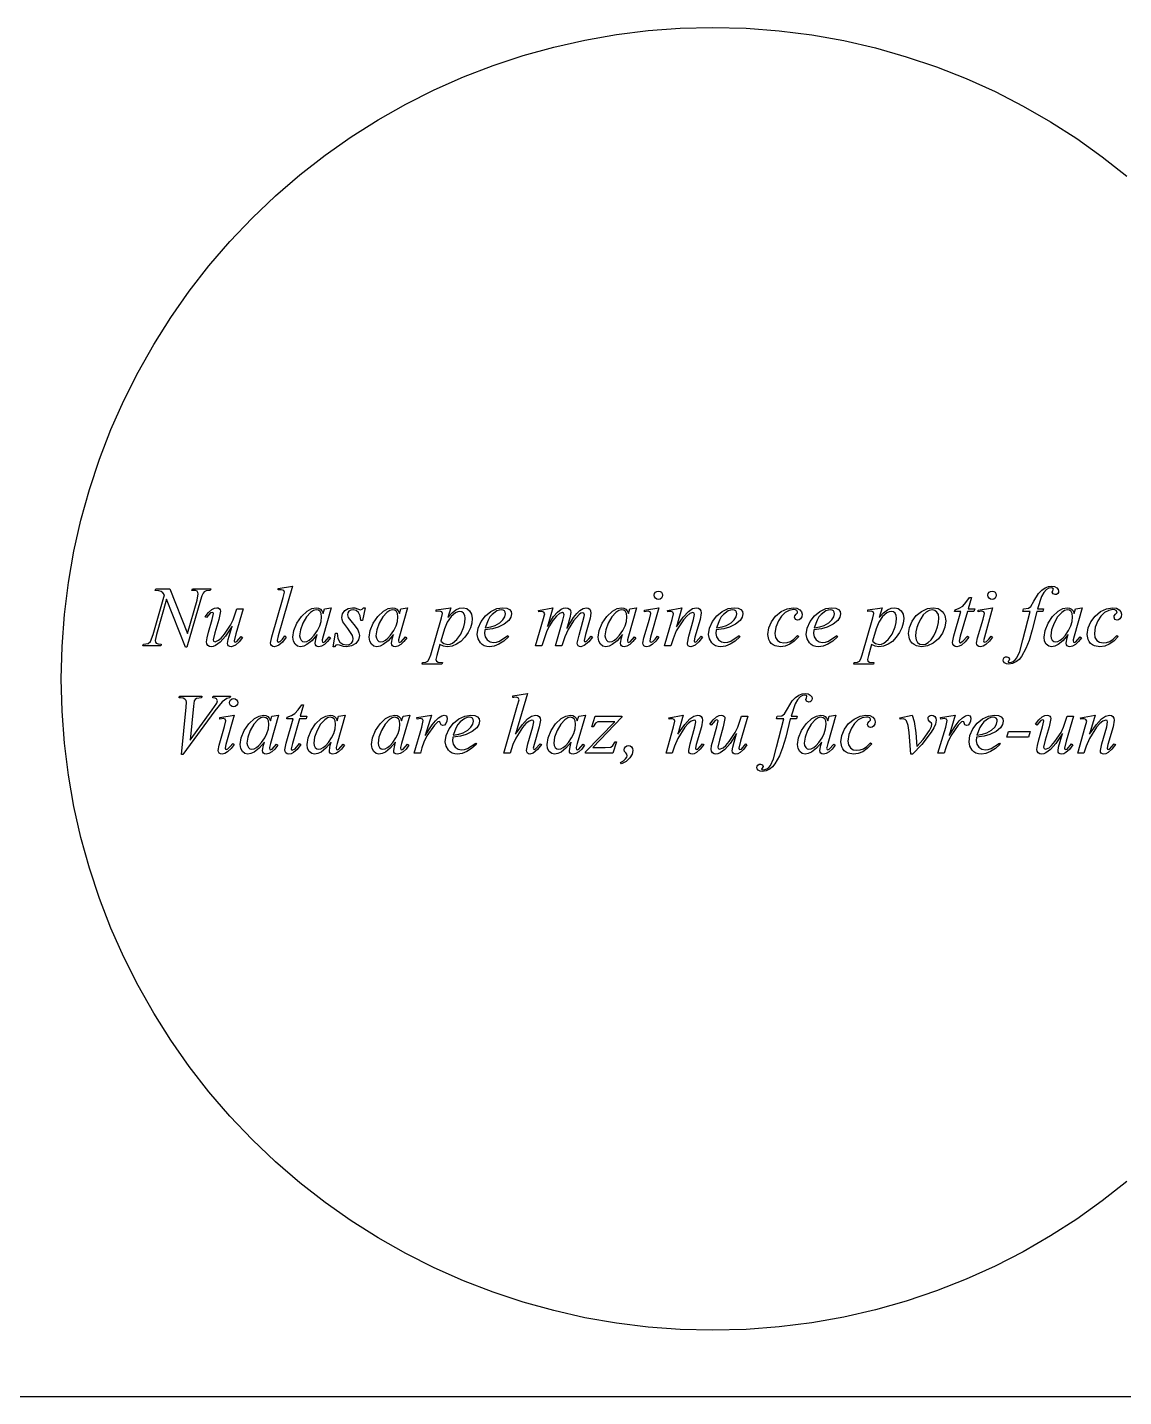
# Model space of a CAD drawing. Extents: x 47 to 525, y 11 to 386.
# Drawn here: x 170.5 to 262.8, y 271 to 386.3 of the extents above; entities that cross this region are included whole.
import ezdxf

# ---------------------------------------------------------------- set-up
doc = ezdxf.new("R2010")
doc.units = 0
doc.layers.add('Layer_1', color=7, linetype='CONTINUOUS')

msp = doc.modelspace()

# ---------------------------------------------------------------- linework, layer by layer
at = {"layer": 'Layer_1', "color": 1}
for points in [[(263.111625, 289.08936), (261.038533, 287.46023), (258.886992, 285.930237), (256.66045, 284.502828), (254.362357, 283.181452), (251.996159, 281.969557), (249.565304, 280.870591), (247.073241, 279.888001), (244.523419, 279.025237), (241.919283, 278.285745), (239.264284, 277.672975), (236.561869, 277.190373), (233.815486, 276.841388), (231.028582, 276.629469), (228.204607, 276.558062), (225.483401, 276.625506), (222.780665, 276.826595), (220.100897, 277.159466), (217.448593, 277.622256), (214.828253, 278.213102), (212.244375, 278.930141), (209.701456, 279.771509), (207.203994, 280.735344), (204.756488, 281.819782), (202.363436, 283.02296), (200.029335, 284.343015), (197.758684, 285.778084), (195.55598, 287.326304), (193.425722, 288.985811), (191.372407, 290.754742), (189.400535, 292.631235), (187.524042, 294.603108), (185.75511, 296.656422), (184.095603, 298.78668), (182.547384, 300.989384), (181.112315, 303.260035), (179.79226, 305.594136), (178.589081, 307.987189), (177.504643, 310.434695), (176.540809, 312.932156), (175.699441, 315.475076), (174.982402, 318.058954), (174.391556, 320.679294), (173.928766, 323.331597), (173.595895, 326.011366), (173.394806, 328.714102), (173.327362, 331.435308), (173.394806, 334.156513), (173.595895, 336.859249), (173.928766, 339.539018), (174.391556, 342.191321), (174.982402, 344.811661), (175.699441, 347.39554), (176.540809, 349.938459), (177.504643, 352.43592), (178.589081, 354.883426), (179.79226, 357.276479), (181.112315, 359.61058), (182.547384, 361.881231), (184.095603, 364.083935), (185.75511, 366.214193), (187.524042, 368.267507), (189.400535, 370.23938), (191.372407, 372.115872), (193.425722, 373.884804), (195.55598, 375.544311), (197.758684, 377.092531), (200.029335, 378.5276), (202.363436, 379.847655), (204.756488, 381.050833), (207.203994, 382.135271), (209.701456, 383.099106), (212.244375, 383.940474), (214.828253, 384.657513), (217.448593, 385.248359), (220.100897, 385.711149), (222.780665, 386.04402), (225.483401, 386.245109), (228.204607, 386.312552), (231.028582, 386.241146), (233.815486, 386.029227), (236.561869, 385.680242), (239.264284, 385.19764), (241.919283, 384.58487), (244.523419, 383.845378), (247.073241, 382.982614), (249.565304, 382.000024), (251.996159, 380.901058), (254.362357, 379.689163), (256.66045, 378.367787), (258.886992, 376.940378), (261.038533, 375.410385), (263.111625, 373.781255)], [(71.081736, 270.972056), (388.620593, 270.972056)]]:
    msp.add_lwpolyline(points, dxfattribs=at)
at = {"layer": 'Layer_1', "color": 7}
for points in [[(192.81996, 339.25185), (191.611436, 335.046753), (191.523095, 334.661582), (191.554899, 334.573238), (191.639706, 334.537901), (191.784588, 334.597975), (191.972757, 334.78261), (192.169759, 335.046753), (192.27577, 334.937209), (191.953321, 334.535251), (191.657374, 334.276408), (191.454188, 334.175699), (191.261602, 334.142129), (191.137922, 334.165098), (191.035446, 334.234004), (190.969188, 334.332948), (190.947102, 334.446026), (191.06018, 334.969012), (192.017811, 338.283616), (192.134422, 338.750065), (192.067284, 338.887879), (191.858796, 338.944417), (191.611436, 338.919694), (191.611436, 339.050439), (192.81996, 339.251861), (192.81996, 339.25185)], [(256.094275, 337.340122), (256.030668, 337.106896), (255.514749, 337.106896), (255.126044, 335.562672), (254.867201, 334.657163), (254.606592, 333.983111), (254.221419, 333.317011), (254.018231, 333.075395), (253.807976, 332.894735), (253.482876, 332.722466), (253.157776, 332.665043), (252.961655, 332.696847), (252.797338, 332.792258), (252.71518, 332.893851), (252.687794, 333.021947), (252.710763, 333.127957), (252.779671, 333.219833), (252.878614, 333.280791), (252.99876, 333.30111), (253.161309, 333.241036), (253.224916, 333.103221), (253.150709, 332.95834), (253.094171, 332.884132), (253.118894, 332.834661), (253.217838, 332.809939), (253.374204, 332.833792), (253.539405, 332.90535), (253.696653, 333.024613), (253.836235, 333.191579), (254.083591, 333.735769), (254.348621, 334.7146), (254.963481, 337.10691), (254.348621, 337.10691), (254.398091, 337.340136), (254.807999, 337.379007), (255.020022, 337.534488), (255.274448, 337.9656), (255.673756, 338.622864), (255.941433, 338.89761), (256.221478, 339.092846), (256.502405, 339.21211), (256.765665, 339.251864), (257.007724, 339.217411), (257.196776, 339.114049), (257.31869, 338.973585), (257.359328, 338.820753), (257.339009, 338.706792), (257.278051, 338.612264), (257.185292, 338.548658), (257.069565, 338.527456), (256.889346, 338.591063), (256.822205, 338.743012), (256.868143, 338.880827), (256.91408, 338.993905), (256.882279, 339.068112), (256.747998, 339.103449), (256.53686, 339.068112), (256.34869, 338.962101), (256.124301, 338.72181), (255.924648, 338.375508), (255.574811, 337.340136), (256.094264, 337.340136), (256.094275, 337.340122)], [(182.480373, 339.018624), (183.96099, 335.262309), (184.763139, 338.068061), (184.862083, 338.605183), (184.839114, 338.721796), (184.770206, 338.810138), (184.638577, 338.865794), (184.427439, 338.884346), (184.339097, 338.887874), (184.377968, 339.018619), (185.918658, 339.018619), (185.876252, 338.887874), (185.519351, 338.8384), (185.374468, 338.753592), (185.271991, 338.647581), (185.15803, 338.419659), (185.042302, 338.068055), (183.915053, 334.117387), (183.787841, 334.117387), (182.194144, 338.159932), (181.342524, 335.173962), (181.247113, 334.654509), (181.268316, 334.53613), (181.331924, 334.449554), (181.479455, 334.393014), (181.745365, 334.357677), (181.710028, 334.226931), (180.204674, 334.226931), (180.254145, 334.357677), (180.632252, 334.40715), (180.847808, 334.573232), (181.077497, 335.173962), (182.028061, 338.506233), (181.884947, 338.684685), (181.731231, 338.795996), (181.531576, 338.859603), (181.24358, 338.887874), (181.28245, 339.018619), (182.480373, 339.018619), (182.480373, 339.018624)], [(223.6373, 338.827806), (223.774231, 338.802186), (223.888193, 338.725328), (223.965051, 338.611366), (223.99067, 338.474435), (223.964168, 338.339273), (223.884659, 338.223545), (223.771581, 338.146687), (223.6373, 338.121068), (223.502137, 338.146687), (223.38641, 338.223545), (223.309552, 338.339273), (223.283932, 338.474435), (223.309552, 338.611366), (223.38641, 338.725328), (223.50037, 338.802186), (223.6373, 338.827806), (223.6373, 338.827806)], [(250.005723, 338.301286), (249.730096, 337.340122), (250.284886, 337.340122), (250.224812, 337.117499), (249.673556, 337.117499), (249.065762, 335.032619), (248.966818, 334.597975), (248.995088, 334.506097), (249.062229, 334.474296), (249.295452, 334.597975), (249.673556, 335.032619), (249.790167, 334.944275), (249.473903, 334.540552), (249.175307, 334.276408), (248.976535, 334.175699), (248.775999, 334.142129), (248.634651, 334.165981), (248.521573, 334.237537), (248.447365, 334.349733), (248.422628, 334.48843), (248.535706, 335.07149), (249.125833, 337.117499), (248.592247, 337.117499), (248.627584, 337.255311), (248.983602, 337.386942), (249.274248, 337.569811), (249.547226, 337.858691), (249.850241, 338.301286), (250.005723, 338.301286), (250.005723, 338.301286)], [(251.751369, 338.827806), (251.8883, 338.802186), (252.002262, 338.725328), (252.07912, 338.611366), (252.104739, 338.474435), (252.078237, 338.339273), (251.998728, 338.223545), (251.88565, 338.146687), (251.751369, 338.121068), (251.616205, 338.146687), (251.500476, 338.223545), (251.423618, 338.339273), (251.397999, 338.474435), (251.423618, 338.611366), (251.500476, 338.725328), (251.614438, 338.802186), (251.751369, 338.827806), (251.751369, 338.827806)], [(188.646669, 337.340122), (188.031806, 335.234039), (187.893991, 334.640379), (187.915186, 334.54497), (187.978793, 334.5167), (188.109538, 334.569704), (188.477042, 335.007883), (188.583054, 334.926608), (188.300357, 334.543202), (188.010594, 334.276408), (187.819775, 334.175699), (187.636023, 334.142129), (187.513228, 334.161565), (187.420467, 334.21987), (187.362162, 334.309095), (187.342726, 334.421289), (187.388667, 334.739323), (187.710231, 335.877172), (187.158092, 335.044104), (186.703129, 334.5167), (186.314422, 334.235772), (186.13067, 334.16554), (185.953984, 334.142129), (185.803803, 334.170399), (185.678358, 334.255207), (185.593549, 334.383303), (185.56528, 334.541434), (185.60415, 334.877137), (185.720761, 335.354186), (186.028195, 336.446096), (186.141273, 336.933747), (186.109469, 337.004419), (186.045862, 337.036222), (185.897447, 336.983218), (185.561746, 336.590977), (185.452202, 336.668718), (185.725179, 337.024738), (186.014058, 337.272981), (186.23138, 337.386943), (186.431033, 337.42493), (186.549412, 337.403728), (186.643055, 337.340122), (186.706663, 337.246478), (186.727866, 337.1281), (186.586518, 336.446096), (186.25435, 335.304713), (186.116536, 334.714586), (186.15894, 334.605041), (186.279084, 334.566171), (186.582984, 334.682782), (186.801189, 334.870068), (187.081233, 335.198702), (187.597153, 335.95138), (187.808291, 336.408108), (188.031797, 337.071559), (188.109538, 337.340122), (188.646661, 337.340122), (188.646669, 337.340122)], [(196.070959, 337.42493), (195.381888, 335.029086), (195.304148, 334.707519), (195.293536, 334.629778), (195.328873, 334.530834), (195.399544, 334.49903), (195.519692, 334.555571), (195.887196, 334.979612), (196.007341, 334.894805), (195.759982, 334.570588), (195.505555, 334.332948), (195.257313, 334.189834), (195.028507, 334.142129), (194.89511, 334.161565), (194.798817, 334.21987), (194.743162, 334.311746), (194.72461, 334.438959), (194.802351, 334.894805), (194.876558, 335.159831), (194.432197, 334.646563), (194.024939, 334.315278), (193.748426, 334.185417), (193.477216, 334.142129), (193.236925, 334.195134), (193.031971, 334.354149), (192.891507, 334.609458), (192.844685, 334.944275), (192.92861, 335.521152), (193.180386, 336.128065), (193.564674, 336.690806), (194.039072, 337.1281), (194.433964, 337.350722), (194.805884, 337.42493), (195.002888, 337.39666), (195.162788, 337.311852), (195.290001, 337.16167), (195.381877, 336.937281), (195.509089, 337.340122), (196.070948, 337.42493), (196.070959, 337.42493)], [(194.812965, 337.241178), (194.57974, 337.188172), (194.33238, 337.029155), (193.99138, 336.656351), (193.689249, 336.138665), (193.479877, 335.576808), (193.410086, 335.07149), (193.440123, 334.855933), (193.530234, 334.689849), (193.659213, 334.58649), (193.805861, 334.552037), (194.002644, 334.587595), (194.207819, 334.694268), (194.421387, 334.872057), (194.643347, 335.120961), (194.907711, 335.501496), (195.096542, 335.886889), (195.209841, 336.277141), (195.247607, 336.672252), (195.218454, 336.931096), (195.130996, 337.106896), (194.993182, 337.207607), (194.812965, 337.241178), (194.812965, 337.241178)], [(198.919115, 337.42493), (198.703559, 336.340084), (198.572814, 336.340084), (198.513625, 336.74911), (198.371392, 337.029155), (198.165555, 337.190822), (197.915547, 337.244711), (197.718543, 337.214675), (197.56571, 337.124566), (197.470301, 336.992052), (197.438498, 336.834803), (197.487969, 336.612181), (197.714125, 336.31535), (198.092231, 335.875405), (198.307788, 335.559139), (198.408497, 335.31178), (198.442066, 335.078557), (198.365209, 334.731371), (198.134636, 334.424823), (197.790101, 334.212803), (197.364291, 334.142129), (197.090429, 334.172165), (196.777697, 334.262274), (196.597479, 334.304678), (196.457899, 334.264041), (196.357189, 334.142129), (196.226441, 334.142129), (196.441997, 335.287046), (196.572742, 335.287046), (196.638995, 334.828548), (196.795365, 334.527301), (197.03389, 334.360334), (197.346621, 334.304678), (197.586913, 334.341782), (197.770665, 334.453093), (197.889927, 334.621827), (197.929681, 334.824131), (197.873143, 335.085624), (197.456165, 335.672217), (197.049791, 336.234073), (196.983535, 336.421361), (196.96145, 336.608647), (197.023289, 336.924912), (197.208809, 337.188171), (197.495038, 337.36574), (197.85194, 337.42493), (198.056895, 337.407263), (198.286584, 337.325988), (198.53041, 337.258848), (198.669991, 337.300369), (198.784837, 337.424933), (198.919115, 337.424933), (198.919115, 337.42493)], [(202.502279, 337.42493), (201.813211, 335.029086), (201.73547, 334.707519), (201.724858, 334.629778), (201.760195, 334.530834), (201.830869, 334.49903), (201.951014, 334.555571), (202.318518, 334.979612), (202.438666, 334.894805), (202.191307, 334.570588), (201.936881, 334.332948), (201.688639, 334.189834), (201.459832, 334.142129), (201.326435, 334.161565), (201.230143, 334.21987), (201.174487, 334.311746), (201.155935, 334.438959), (201.233676, 334.894805), (201.307883, 335.159831), (200.863521, 334.646563), (200.456264, 334.315278), (200.179752, 334.185417), (199.908541, 334.142129), (199.66825, 334.195134), (199.463296, 334.354149), (199.322832, 334.609458), (199.27601, 334.944275), (199.359936, 335.521152), (199.611711, 336.128065), (199.996, 336.690806), (200.470397, 337.1281), (200.865288, 337.350722), (201.237209, 337.42493), (201.434213, 337.39666), (201.594113, 337.311852), (201.721326, 337.16167), (201.813202, 336.937281), (201.940414, 337.340122), (202.50227, 337.42493), (202.502279, 337.42493)], [(201.244285, 337.241178), (201.011061, 337.188172), (200.763703, 337.029155), (200.422701, 336.656351), (200.120572, 336.138665), (199.9112, 335.576808), (199.841409, 335.07149), (199.871445, 334.855933), (199.961554, 334.689849), (200.090535, 334.58649), (200.237183, 334.552037), (200.433965, 334.587595), (200.63914, 334.694268), (200.852708, 334.872057), (201.074669, 335.120961), (201.339033, 335.501496), (201.527864, 335.886889), (201.641163, 336.277141), (201.678929, 336.672252), (201.649777, 336.931096), (201.562318, 337.106896), (201.424504, 337.207607), (201.244285, 337.241178), (201.244285, 337.241178)], [(206.134919, 337.42493), (205.891093, 336.612181), (206.255065, 336.996469), (206.576631, 337.244711), (206.883179, 337.379875), (207.195028, 337.42493), (207.486556, 337.362207), (207.732147, 337.174037), (207.899114, 336.888691), (207.95477, 336.52737), (207.915237, 336.136897), (207.796637, 335.74289), (207.598971, 335.34535), (207.322239, 334.944275), (206.992944, 334.593336), (206.637587, 334.342666), (206.256169, 334.192263), (205.848689, 334.142129), (205.534189, 334.181), (205.230293, 334.318812), (204.972333, 333.407121), (204.894592, 333.057284), (204.933463, 332.926539), (205.067744, 332.841728), (205.431715, 332.809925), (205.399911, 332.67918), (203.735539, 332.67918), (203.770876, 332.809925), (204.046504, 332.845264), (204.216121, 332.923003), (204.332735, 333.109406), (204.456414, 333.470725), (205.350437, 336.566243), (205.431715, 336.930211), (205.375174, 337.078626), (205.209089, 337.131633), (204.922862, 337.10691), (204.922862, 337.244725), (206.134919, 337.424944), (206.134919, 337.42493)], [(205.311567, 334.597975), (205.568643, 334.401855), (205.901694, 334.336482), (206.087213, 334.362101), (206.276267, 334.438959), (206.647305, 334.742856), (206.975939, 335.205771), (207.233898, 335.827699), (207.321357, 336.182836), (207.35051, 336.53444), (207.317823, 336.783563), (207.219762, 336.965548), (207.081065, 337.079512), (206.919398, 337.117499), (206.729021, 337.090113), (206.539526, 337.007955), (206.163187, 336.679321), (205.841621, 336.204039), (205.619, 335.65455), (205.311567, 334.597975), (205.311567, 334.597975)], [(209.014878, 335.559139), (208.990156, 335.265842), (209.045811, 334.974314), (209.212778, 334.728723), (209.459254, 334.564406), (209.753434, 334.509633), (210.00256, 334.535252), (210.241083, 334.612108), (210.940754, 335.075023), (211.014962, 334.972546), (210.601079, 334.609238), (210.196913, 334.349733), (209.802465, 334.19403), (209.417734, 334.142129), (209.175676, 334.162448), (208.965421, 334.223404), (208.78697, 334.324997), (208.640322, 334.467227), (208.444202, 334.809112), (208.378829, 335.184568), (208.460104, 335.717271), (208.703929, 336.262343), (209.070548, 336.751761), (209.520211, 337.117499), (210.018461, 337.348072), (210.530846, 337.42493), (210.856829, 337.386943), (211.085636, 337.272981), (211.2208, 337.106898), (211.265855, 336.912544), (211.207549, 336.625432), (211.032632, 336.350688), (210.65276, 336.034421), (210.128005, 335.785295), (209.651841, 335.656315), (209.014893, 335.559139), (209.014878, 335.559139)], [(209.039629, 335.732291), (209.514027, 335.813564), (209.891249, 335.937243), (210.271122, 336.15015), (210.541449, 336.400158), (210.705766, 336.665185), (210.760539, 336.916077), (210.736686, 337.050358), (210.665128, 337.15637), (210.552932, 337.225276), (210.400101, 337.248244), (210.217012, 337.224171), (210.02818, 337.151952), (209.633289, 336.863073), (209.44512, 336.649284), (209.283454, 336.389557), (209.039629, 335.732291), (209.039629, 335.732291)], [(214.73946, 337.42493), (214.280081, 335.831235), (214.803067, 336.675788), (215.134351, 337.053891), (215.456801, 337.311852), (215.648504, 337.39666), (215.849042, 337.42493), (216.010707, 337.39666), (216.142339, 337.311852), (216.229797, 337.182872), (216.25895, 337.022089), (216.177676, 336.569777), (215.926783, 335.672217), (216.487755, 336.589211), (216.756978, 336.92712), (217.018692, 337.184637), (217.303155, 337.364857), (217.584085, 337.42493), (217.731616, 337.39666), (217.849111, 337.311852), (217.92862, 337.171387), (217.955122, 336.969082), (217.891515, 336.53444), (217.502811, 335.159831), (217.375596, 334.661582), (217.4074, 334.576771), (217.46394, 334.552049), (217.587618, 334.619189), (217.782854, 334.799407), (217.965723, 335.029097), (218.082334, 334.95489), (217.767837, 334.566182), (217.386196, 334.230482), (217.092903, 334.142141), (216.97894, 334.163343), (216.884414, 334.226948), (216.823458, 334.321474), (216.803139, 334.435437), (216.948021, 335.117438), (217.269585, 336.251755), (217.386196, 336.686399), (217.396808, 336.817144), (217.357937, 336.954959), (217.262527, 337.00443), (217.109695, 336.966443), (216.948029, 336.852481), (216.47628, 336.313594), (216.036336, 335.594487), (215.766008, 334.985809), (215.51335, 334.226948), (214.979761, 334.226948), (215.584021, 336.364832), (215.682965, 336.827747), (215.644095, 336.969093), (215.548684, 337.015033), (215.301328, 336.930222), (215.058386, 336.713785), (214.753605, 336.340096), (214.458542, 335.897501), (214.237686, 335.474342), (213.817175, 334.226948), (213.294189, 334.226948), (213.947923, 336.516781), (214.03273, 336.813611), (214.057481, 336.912555), (213.986807, 337.05037), (213.806588, 337.113974), (213.552162, 337.071571), (213.520359, 337.202318), (214.739482, 337.424941), (214.73946, 337.42493)], [(221.796249, 337.42493), (221.107178, 335.029086), (221.029437, 334.707519), (221.018825, 334.629778), (221.054162, 334.530834), (221.124836, 334.49903), (221.244981, 334.555571), (221.612485, 334.979612), (221.73263, 334.894805), (221.485273, 334.570588), (221.230848, 334.332948), (220.982606, 334.189834), (220.753799, 334.142129), (220.620402, 334.161565), (220.524107, 334.21987), (220.468451, 334.311746), (220.449899, 334.438959), (220.527643, 334.894805), (220.60185, 335.159831), (220.157487, 334.646563), (219.750228, 334.315278), (219.473717, 334.185417), (219.202505, 334.142129), (218.962214, 334.195134), (218.75726, 334.354149), (218.616796, 334.609458), (218.569975, 334.944275), (218.6539, 335.521152), (218.905675, 336.128065), (219.289966, 336.690806), (219.764364, 337.1281), (220.159255, 337.350722), (220.531176, 337.42493), (220.728179, 337.39666), (220.888077, 337.311852), (221.01529, 337.16167), (221.107167, 336.937281), (221.234381, 337.340122), (221.796237, 337.42493), (221.796249, 337.42493)], [(220.538254, 337.241178), (220.305031, 337.188172), (220.057672, 337.029155), (219.71667, 336.656351), (219.414539, 336.138665), (219.205169, 335.576808), (219.135379, 335.07149), (219.165415, 334.855933), (219.255523, 334.689849), (219.384503, 334.58649), (219.53115, 334.552037), (219.727933, 334.587595), (219.933109, 334.694268), (220.146676, 334.872057), (220.368636, 335.120961), (220.633001, 335.501496), (220.821833, 335.886889), (220.935133, 336.277141), (220.972899, 336.672252), (220.943746, 336.931096), (220.856285, 337.106896), (220.718472, 337.207607), (220.538254, 337.241178), (220.538254, 337.241178)], [(223.68324, 337.42493), (222.983569, 334.947812), (222.912895, 334.647445), (222.944698, 334.555571), (223.025973, 334.520234), (223.153184, 334.576771), (223.355489, 334.769359), (223.559559, 335.029086), (223.68324, 334.947812), (223.421746, 334.60946), (223.117847, 334.329415), (222.882858, 334.188951), (222.658469, 334.142129), (222.526838, 334.163331), (222.42171, 334.226937), (222.352804, 334.32588), (222.329835, 334.446026), (222.418176, 334.880671), (222.877558, 336.463765), (222.990636, 336.951414), (222.934095, 337.078626), (222.78568, 337.1281), (222.464114, 337.089229), (222.464114, 337.227044), (223.68324, 337.42493), (223.68324, 337.42493)], [(225.623239, 337.42493), (225.153257, 335.817098), (225.736316, 336.634265), (226.163892, 337.113963), (226.510195, 337.347188), (226.842362, 337.42493), (227.003146, 337.395777), (227.132126, 337.308318), (227.219584, 337.174038), (227.248737, 337.004419), (227.146259, 336.439029), (226.715148, 334.951345), (226.64094, 334.636845), (226.669211, 334.552037), (226.729284, 334.520234), (226.831759, 334.566171), (227.24167, 335.018483), (227.351215, 334.951345), (227.031415, 334.548503), (226.729284, 334.279941), (226.534931, 334.176582), (226.36178, 334.142129), (226.244284, 334.162448), (226.153291, 334.223404), (226.094986, 334.31528), (226.07555, 334.435426), (226.195695, 335.018483), (226.605603, 336.439029), (226.683344, 336.85247), (226.637407, 336.965548), (226.524329, 337.011488), (226.287573, 336.926678), (226.020779, 336.71554), (225.743383, 336.400158), (225.14619, 335.467264), (224.87056, 334.809997), (224.693875, 334.226937), (224.163822, 334.226937), (224.806953, 336.439029), (224.920031, 336.919611), (224.856427, 337.053892), (224.704478, 337.113963), (224.556063, 337.099824), (224.421782, 337.078629), (224.400587, 337.205843), (225.623247, 337.424933), (225.623239, 337.42493)], [(228.506734, 335.559139), (228.481983, 335.265842), (228.537639, 334.974314), (228.704606, 334.728723), (228.951081, 334.564406), (229.245262, 334.509633), (229.494387, 334.535252), (229.732911, 334.612108), (230.432582, 335.075023), (230.506789, 334.972546), (230.092905, 334.609238), (229.688739, 334.349733), (229.294291, 334.19403), (228.909561, 334.142129), (228.667503, 334.162448), (228.457248, 334.223404), (228.278797, 334.324997), (228.132149, 334.467227), (227.936029, 334.809112), (227.870656, 335.184568), (227.95193, 335.717271), (228.195753, 336.262343), (228.562375, 336.751761), (229.012039, 337.117499), (229.510289, 337.348072), (230.022674, 337.42493), (230.348657, 337.386943), (230.577463, 337.272981), (230.712627, 337.106898), (230.757682, 336.912544), (230.699376, 336.625432), (230.524459, 336.350688), (230.144586, 336.034421), (229.619833, 335.785295), (229.143667, 335.656315), (228.50672, 335.559139), (228.506734, 335.559139)], [(228.531457, 335.732291), (229.005855, 335.813564), (229.383076, 335.937243), (229.762947, 336.15015), (230.033274, 336.400158), (230.197591, 336.665185), (230.252363, 336.916077), (230.228511, 337.050358), (230.156955, 337.15637), (230.04476, 337.225276), (229.891929, 337.248244), (229.708839, 337.224171), (229.520007, 337.151952), (229.125117, 336.863073), (228.936948, 336.649284), (228.775281, 336.389557), (228.531457, 335.732291), (228.531457, 335.732291)], [(235.457506, 334.997282), (235.088235, 334.613876), (234.715431, 334.347082), (234.330258, 334.193367), (233.923882, 334.142129), (233.476871, 334.212803), (233.294444, 334.301144), (233.139403, 334.424823), (233.01727, 334.578318), (232.930031, 334.756107), (232.86024, 335.184568), (232.935331, 335.720806), (233.160604, 336.24821), (233.515742, 336.721724), (233.973356, 337.096296), (234.480439, 337.342771), (234.976924, 337.42493), (235.313507, 337.384292), (235.552914, 337.262378), (235.69603, 337.084811), (235.743736, 336.87014), (235.710166, 336.666953), (235.609455, 336.495569), (235.499026, 336.405458), (235.365629, 336.375421), (235.181877, 336.446096), (235.111203, 336.622781), (235.135953, 336.746459), (235.245498, 336.88074), (235.347976, 336.997352), (235.365643, 337.071559), (235.298505, 337.19524), (235.174825, 337.248246), (235.008742, 337.265914), (234.664206, 337.204958), (234.323204, 337.022089), (234.008706, 336.727024), (233.743678, 336.329484), (233.526355, 335.785295), (233.453915, 335.241105), (233.505153, 334.917774), (233.65887, 334.668649), (233.900928, 334.512282), (234.217193, 334.46016), (234.487522, 334.49373), (234.754316, 334.594441), (235.038777, 334.787028), (235.355043, 335.089157), (235.45752, 334.997282), (235.457506, 334.997282)], [(236.73317, 335.559139), (236.708448, 335.265842), (236.764103, 334.974314), (236.93107, 334.728723), (237.177545, 334.564406), (237.471726, 334.509633), (237.720851, 334.535252), (237.959375, 334.612108), (238.659046, 335.075023), (238.733254, 334.972546), (238.31937, 334.609238), (237.915204, 334.349733), (237.520756, 334.19403), (237.136026, 334.142129), (236.893967, 334.162448), (236.683712, 334.223404), (236.50526, 334.324997), (236.358611, 334.467227), (236.162491, 334.809112), (236.097118, 335.184568), (236.178393, 335.717271), (236.422218, 336.262343), (236.788839, 336.751761), (237.2385, 337.117499), (237.736753, 337.348072), (238.249138, 337.42493), (238.575121, 337.386943), (238.803928, 337.272981), (238.939092, 337.106898), (238.984147, 336.912544), (238.925841, 336.625432), (238.750924, 336.350688), (238.371051, 336.034421), (237.846297, 335.785295), (237.370132, 335.656315), (236.733184, 335.559139), (236.73317, 335.559139)], [(236.757893, 335.732291), (237.232293, 335.813564), (237.609515, 335.937243), (237.989386, 336.15015), (238.259713, 336.400158), (238.42403, 336.665185), (238.478802, 336.916077), (238.45495, 337.050358), (238.383394, 337.15637), (238.271198, 337.225276), (238.118365, 337.248244), (237.935276, 337.224171), (237.746445, 337.151952), (237.351553, 336.863073), (237.163385, 336.649284), (237.001719, 336.389557), (236.757893, 335.732291), (236.757893, 335.732291)], [(242.489558, 337.42493), (242.245732, 336.612181), (242.609704, 336.996469), (242.93127, 337.244711), (243.237818, 337.379875), (243.549667, 337.42493), (243.841195, 337.362207), (244.086786, 337.174037), (244.253753, 336.888691), (244.309409, 336.52737), (244.269876, 336.136897), (244.151276, 335.74289), (243.95361, 335.34535), (243.676878, 334.944275), (243.347583, 334.593336), (242.992226, 334.342666), (242.610808, 334.192263), (242.203328, 334.142129), (241.888828, 334.181), (241.584932, 334.318812), (241.326972, 333.407121), (241.249231, 333.057284), (241.288102, 332.926539), (241.422383, 332.841728), (241.786354, 332.809925), (241.75455, 332.67918), (240.090178, 332.67918), (240.125515, 332.809925), (240.401144, 332.845264), (240.570763, 332.923003), (240.687375, 333.109406), (240.811053, 333.470725), (241.705076, 336.566243), (241.786354, 336.930211), (241.729813, 337.078626), (241.563731, 337.131633), (241.277501, 337.10691), (241.277501, 337.244725), (242.489558, 337.424944), (242.489558, 337.42493)], [(241.666206, 334.597975), (241.923282, 334.401855), (242.256333, 334.336482), (242.441852, 334.362101), (242.630906, 334.438959), (243.001944, 334.742856), (243.330578, 335.205771), (243.588537, 335.827699), (243.675996, 336.182836), (243.705149, 336.53444), (243.672462, 336.783563), (243.574401, 336.965548), (243.435704, 337.079512), (243.274037, 337.117499), (243.08366, 337.090113), (242.894166, 337.007955), (242.517828, 336.679321), (242.196261, 336.204039), (241.973639, 335.65455), (241.666206, 334.597975), (241.666206, 334.597975)], [(247.853702, 336.318884), (247.783028, 335.791479), (247.571006, 335.269376), (247.23619, 334.803812), (246.79006, 334.446026), (246.295343, 334.218104), (245.81476, 334.142129), (245.374815, 334.218987), (245.187972, 334.315059), (245.023214, 334.44956), (244.890259, 334.616305), (244.795291, 334.805579), (244.719317, 335.251709), (244.793524, 335.772044), (245.016147, 336.294147), (245.365982, 336.762362), (245.81476, 337.121033), (246.307711, 337.348955), (246.782994, 337.42493), (247.207921, 337.348072), (247.389243, 337.252), (247.549805, 337.117499), (247.68276, 336.952299), (247.777728, 336.764129), (247.853702, 336.318884), (247.853702, 336.318884)], [(247.267109, 336.562707), (247.226472, 336.85247), (247.10456, 337.064492), (246.92169, 337.197006), (246.691116, 337.241178), (246.436469, 337.194577), (246.191982, 337.054776), (245.957654, 336.821773), (245.733485, 336.495569), (245.543328, 336.124972), (245.407502, 335.755259), (245.326006, 335.386429), (245.298841, 335.018483), (245.341245, 334.72077), (245.468459, 334.49903), (245.660163, 334.363866), (245.896037, 334.318812), (246.141186, 334.364971), (246.378385, 334.503447), (246.607633, 334.734241), (246.828931, 335.057353), (247.020634, 335.429717), (247.157565, 335.804731), (247.239723, 336.182394), (247.267109, 336.562707), (247.267109, 336.562707)], [(251.797306, 337.42493), (251.097635, 334.947812), (251.026961, 334.647445), (251.058765, 334.555571), (251.140039, 334.520234), (251.267254, 334.576771), (251.469557, 334.769359), (251.673628, 335.029086), (251.797306, 334.947812), (251.535814, 334.60946), (251.231916, 334.329415), (250.996925, 334.188951), (250.772535, 334.142129), (250.640905, 334.163331), (250.535779, 334.226937), (250.466871, 334.32588), (250.443901, 334.446026), (250.532245, 334.880671), (250.991624, 336.463765), (251.104702, 336.951414), (251.048164, 337.078626), (250.899749, 337.1281), (250.578183, 337.089229), (250.578183, 337.227044), (251.797306, 337.42493), (251.797306, 337.42493)], [(259.352342, 337.42493), (258.663271, 335.029086), (258.58553, 334.707519), (258.574918, 334.629778), (258.610255, 334.530834), (258.680929, 334.49903), (258.801074, 334.555571), (259.168578, 334.979612), (259.288723, 334.894805), (259.041366, 334.570588), (258.78694, 334.332948), (258.538698, 334.189834), (258.309892, 334.142129), (258.176493, 334.161565), (258.0802, 334.21987), (258.024544, 334.311746), (258.005992, 334.438959), (258.083733, 334.894805), (258.15794, 335.159831), (257.713579, 334.646563), (257.306321, 334.315278), (257.02981, 334.185417), (256.758598, 334.142129), (256.518307, 334.195134), (256.313353, 334.354149), (256.172889, 334.609458), (256.126067, 334.944275), (256.209993, 335.521152), (256.461768, 336.128065), (256.846059, 336.690806), (257.320457, 337.1281), (257.715348, 337.350722), (258.087269, 337.42493), (258.284271, 337.39666), (258.44417, 337.311852), (258.571383, 337.16167), (258.663259, 336.937281), (258.790474, 337.340122), (259.35233, 337.42493), (259.352342, 337.42493)], [(258.094347, 337.241178), (257.861124, 337.188172), (257.613765, 337.029155), (257.272763, 336.656351), (256.970632, 336.138665), (256.761262, 335.576808), (256.691471, 335.07149), (256.721508, 334.855933), (256.811616, 334.689849), (256.940595, 334.58649), (257.087243, 334.552037), (257.284026, 334.587595), (257.489202, 334.694268), (257.702769, 334.872057), (257.924729, 335.120961), (258.189094, 335.501496), (258.377926, 335.886889), (258.491226, 336.277141), (258.528992, 336.672252), (258.499839, 336.931096), (258.412378, 337.106896), (258.274565, 337.207607), (258.094347, 337.241178), (258.094347, 337.241178)], [(262.370118, 334.997282), (262.000848, 334.613876), (261.628043, 334.347082), (261.242869, 334.193367), (260.836495, 334.142129), (260.389482, 334.212803), (260.207056, 334.301144), (260.052016, 334.424823), (259.929882, 334.578318), (259.842643, 334.756107), (259.772853, 335.184568), (259.847944, 335.720806), (260.073216, 336.24821), (260.428353, 336.721724), (260.885965, 337.096296), (261.393051, 337.342771), (261.889536, 337.42493), (262.226119, 337.384292), (262.465526, 337.262378), (262.608643, 337.084811), (262.656348, 336.87014), (262.622778, 336.666953), (262.522067, 336.495569), (262.411638, 336.405458), (262.278241, 336.375421), (262.094489, 336.446096), (262.023815, 336.622781), (262.048566, 336.746459), (262.15811, 336.88074), (262.260588, 336.997352), (262.278255, 337.071559), (262.211117, 337.19524), (262.087438, 337.248246), (261.921354, 337.265914), (261.576818, 337.204958), (261.235817, 337.022089), (260.921318, 336.727024), (260.65629, 336.329484), (260.438968, 335.785295), (260.366527, 335.241105), (260.417766, 334.917774), (260.571482, 334.668649), (260.813539, 334.512282), (261.129805, 334.46016), (261.400134, 334.49373), (261.666928, 334.594441), (261.95139, 334.787028), (262.267655, 335.089157), (262.370133, 334.997282), (262.370118, 334.997282)], [(183.441538, 325.071137), (183.837312, 329.060676), (183.865582, 329.470584), (183.835545, 329.61635), (183.745434, 329.735613), (183.594369, 329.815121), (183.374397, 329.841624), (183.247185, 329.841624), (183.282522, 329.972369), (185.173047, 329.972369), (185.134177, 329.841624), (184.710135, 329.778017), (184.608541, 329.696741), (184.529916, 329.573062), (184.455709, 329.13135), (184.173012, 326.272591), (186.042337, 328.82392), (186.423975, 329.399913), (186.476981, 329.590732), (186.395704, 329.756814), (186.279093, 329.813353), (186.091807, 329.841624), (186.134211, 329.972369), (187.57596, 329.972369), (187.540623, 329.841624), (187.264994, 329.774484), (186.876289, 329.495321), (186.268493, 328.739112), (183.568752, 325.071137), (183.441538, 325.071137), (183.441538, 325.071137)], [(212.594509, 330.205589), (211.601541, 326.774374), (212.174001, 327.580056), (212.605112, 328.060638), (212.957598, 328.299163), (213.294183, 328.378672), (213.449664, 328.349519), (213.576876, 328.26206), (213.661685, 328.126012), (213.689954, 327.951094), (213.591013, 327.385704), (213.159902, 325.905084), (213.078627, 325.608254), (213.106895, 325.52698), (213.177569, 325.495176), (213.28358, 325.541116), (213.682888, 325.972225), (213.792432, 325.905084), (213.456732, 325.491643), (213.089228, 325.180679), (212.817134, 325.09587), (212.697871, 325.117072), (212.601579, 325.180679), (212.540621, 325.274322), (212.520301, 325.392701), (212.643982, 325.972225), (213.050357, 327.385704), (213.128098, 327.802679), (213.082161, 327.915757), (212.969083, 327.958161), (212.735857, 327.88042), (212.477015, 327.668398), (212.181067, 327.329163), (211.615678, 326.44574), (211.371852, 325.905084), (211.145696, 325.180679), (210.615643, 325.180679), (211.778226, 329.223225), (211.901907, 329.661403), (211.824166, 329.823951), (211.640414, 329.894626), (211.446059, 329.873431), (211.371852, 329.862819), (211.371852, 330.000634), (212.594509, 330.205586), (212.594509, 330.205589)], [(235.330294, 328.293861), (235.266687, 328.060638), (234.750768, 328.060638), (234.362063, 326.516414), (234.10322, 325.610905), (233.842611, 324.936853), (233.457438, 324.270752), (233.25425, 324.029136), (233.043995, 323.848476), (232.718895, 323.676208), (232.393795, 323.618786), (232.197676, 323.650589), (232.033358, 323.745999), (231.951199, 323.847592), (231.923813, 323.975689), (231.946782, 324.0817), (232.01569, 324.173576), (232.114633, 324.234532), (232.23478, 324.254851), (232.397328, 324.194778), (232.460935, 324.056964), (232.386728, 323.912082), (232.33019, 323.837875), (232.354913, 323.788403), (232.453857, 323.763666), (232.610223, 323.787519), (232.775424, 323.859076), (232.932673, 323.978338), (233.072254, 324.145305), (233.319611, 324.689494), (233.58464, 325.668328), (234.199501, 328.060638), (233.58464, 328.060638), (233.634111, 328.293861), (234.044019, 328.332734), (234.256041, 328.488216), (234.510467, 328.919325), (234.909775, 329.576592), (235.177452, 329.851338), (235.457498, 330.046574), (235.738426, 330.165835), (236.001684, 330.205589), (236.243743, 330.171136), (236.432796, 330.067777), (236.554709, 329.927313), (236.595347, 329.774481), (236.575028, 329.660518), (236.51407, 329.565992), (236.421311, 329.502386), (236.305584, 329.481184), (236.125365, 329.544789), (236.058225, 329.69674), (236.104162, 329.834552), (236.150099, 329.94763), (236.118298, 330.021837), (235.984017, 330.057174), (235.772879, 330.021838), (235.584709, 329.915829), (235.360321, 329.675536), (235.160668, 329.329236), (234.810831, 328.293861), (235.330283, 328.293861), (235.330294, 328.293861)], [(187.848054, 329.78155), (187.984984, 329.755931), (188.098946, 329.679073), (188.175805, 329.565111), (188.201424, 329.42818), (188.174921, 329.293016), (188.095413, 329.177287), (187.982334, 329.100431), (187.848054, 329.074812), (187.71289, 329.100431), (187.597161, 329.177287), (187.520303, 329.293016), (187.494683, 329.42818), (187.520303, 329.565111), (187.597161, 329.679073), (187.711123, 329.755931), (187.848054, 329.78155), (187.848054, 329.78155)], [(193.735187, 329.255031), (193.45956, 328.293864), (194.01435, 328.293864), (193.954276, 328.071241), (193.40302, 328.071241), (192.795226, 325.986364), (192.696282, 325.551719), (192.724552, 325.459842), (192.791692, 325.428038), (193.024915, 325.551719), (193.40302, 325.986364), (193.519631, 325.89802), (193.203366, 325.494296), (192.90477, 325.230153), (192.705999, 325.129442), (192.505463, 325.095872), (192.364115, 325.119725), (192.251036, 325.191282), (192.176828, 325.303478), (192.152092, 325.442175), (192.26517, 326.025235), (192.855297, 328.071241), (192.321711, 328.071241), (192.357048, 328.209056), (192.713066, 328.340687), (193.003712, 328.523556), (193.27669, 328.812435), (193.579705, 329.255031), (193.735187, 329.255031), (193.735187, 329.255031)], [(187.893991, 328.378675), (187.19432, 325.901554), (187.123646, 325.60119), (187.155449, 325.509316), (187.236724, 325.473979), (187.363938, 325.530516), (187.566241, 325.723104), (187.770313, 325.982831), (187.893991, 325.901554), (187.632499, 325.563203), (187.328601, 325.28316), (187.09361, 325.142694), (186.86922, 325.095872), (186.73759, 325.117075), (186.632463, 325.180681), (186.563555, 325.279625), (186.540586, 325.399771), (186.62893, 325.834416), (187.088309, 327.41751), (187.201387, 327.905159), (187.144849, 328.032371), (186.996434, 328.081845), (186.674867, 328.042974), (186.674867, 328.180786), (187.893991, 328.378675), (187.893991, 328.378675)], [(191.63264, 328.378675), (190.943569, 325.982831), (190.865828, 325.661264), (190.855216, 325.583523), (190.890553, 325.484579), (190.961227, 325.452775), (191.081372, 325.509316), (191.448876, 325.933357), (191.569021, 325.84855), (191.321664, 325.524333), (191.067238, 325.286693), (190.818996, 325.143578), (190.59019, 325.095872), (190.456792, 325.115308), (190.360498, 325.173614), (190.304842, 325.265491), (190.28629, 325.392704), (190.364031, 325.84855), (190.438241, 326.113576), (189.993878, 325.600308), (189.586619, 325.269023), (189.310108, 325.13916), (189.038896, 325.095872), (188.798605, 325.148878), (188.593651, 325.307894), (188.453187, 325.563203), (188.406365, 325.89802), (188.490291, 326.474897), (188.742066, 327.081807), (189.126357, 327.644548), (189.600755, 328.081845), (189.995646, 328.304467), (190.367567, 328.378675), (190.564569, 328.350405), (190.724468, 328.265597), (190.851681, 328.115414), (190.943557, 327.891023), (191.070772, 328.293864), (191.632628, 328.378675), (191.63264, 328.378675)], [(190.374645, 328.194922), (190.141422, 328.141917), (189.894063, 327.9829), (189.553061, 327.610096), (189.25093, 327.09241), (189.04156, 326.530553), (188.971769, 326.025235), (189.001806, 325.809678), (189.091914, 325.643594), (189.220893, 325.540235), (189.367541, 325.505782), (189.564324, 325.54134), (189.7695, 325.648013), (189.983067, 325.825802), (190.205027, 326.074705), (190.469392, 326.455241), (190.658224, 326.840634), (190.771524, 327.230886), (190.80929, 327.625996), (190.780137, 327.884839), (190.692676, 328.060641), (190.554863, 328.161352), (190.374645, 328.194922), (190.374645, 328.194922)], [(197.25828, 328.378675), (196.569211, 325.982831), (196.491468, 325.661264), (196.480856, 325.583523), (196.516193, 325.484579), (196.586867, 325.452775), (196.707012, 325.509316), (197.074516, 325.933357), (197.194664, 325.84855), (196.947305, 325.524333), (196.692878, 325.286693), (196.444636, 325.143578), (196.21583, 325.095872), (196.082433, 325.115308), (195.98614, 325.173614), (195.930485, 325.265491), (195.911933, 325.392704), (195.989674, 325.84855), (196.063881, 326.113576), (195.619519, 325.600308), (195.212262, 325.269023), (194.935749, 325.13916), (194.664539, 325.095872), (194.424248, 325.148878), (194.219294, 325.307894), (194.078828, 325.563203), (194.032005, 325.89802), (194.115931, 326.474897), (194.367709, 327.081807), (194.751997, 327.644548), (195.226395, 328.081845), (195.621286, 328.304467), (195.993207, 328.378675), (196.190211, 328.350405), (196.350111, 328.265597), (196.477323, 328.115414), (196.5692, 327.891023), (196.696412, 328.293864), (197.258268, 328.378675), (197.25828, 328.378675)], [(196.000285, 328.194922), (195.767062, 328.141917), (195.519703, 327.9829), (195.178701, 327.610096), (194.87657, 327.09241), (194.667199, 326.530553), (194.597409, 326.025235), (194.627446, 325.809678), (194.717554, 325.643594), (194.846534, 325.540235), (194.993184, 325.505782), (195.189966, 325.54134), (195.39514, 325.648013), (195.608707, 325.825802), (195.830667, 326.074705), (196.095032, 326.455241), (196.283864, 326.840634), (196.397164, 327.230886), (196.43493, 327.625996), (196.405777, 327.884839), (196.318319, 328.060641), (196.180505, 328.161352), (196.000285, 328.194922), (196.000285, 328.194922)], [(202.686034, 328.378675), (201.996963, 325.982831), (201.919222, 325.661264), (201.90861, 325.583523), (201.943947, 325.484579), (202.014622, 325.452775), (202.134769, 325.509316), (202.502273, 325.933357), (202.622418, 325.84855), (202.375059, 325.524333), (202.120633, 325.286693), (201.872391, 325.143578), (201.643584, 325.095872), (201.510187, 325.115308), (201.413895, 325.173614), (201.358239, 325.265491), (201.339687, 325.392704), (201.417428, 325.84855), (201.491636, 326.113576), (201.047273, 325.600308), (200.640016, 325.269023), (200.363504, 325.13916), (200.092293, 325.095872), (199.852002, 325.148878), (199.647048, 325.307894), (199.506584, 325.563203), (199.459763, 325.89802), (199.543688, 326.474897), (199.795463, 327.081807), (200.179752, 327.644548), (200.65415, 328.081845), (201.04904, 328.304467), (201.420961, 328.378675), (201.617965, 328.350405), (201.777865, 328.265597), (201.905078, 328.115414), (201.996954, 327.891023), (202.124166, 328.293864), (202.686025, 328.378675), (202.686034, 328.378675)], [(201.428037, 328.194922), (201.194813, 328.141917), (200.947455, 327.9829), (200.606453, 327.610096), (200.304324, 327.09241), (200.094952, 326.530553), (200.025161, 326.025235), (200.055197, 325.809678), (200.145306, 325.643594), (200.274287, 325.540235), (200.420935, 325.505782), (200.617717, 325.54134), (200.822892, 325.648013), (201.03646, 325.825802), (201.258421, 326.074705), (201.522785, 326.455241), (201.711616, 326.840634), (201.824915, 327.230886), (201.862682, 327.625996), (201.833529, 327.884839), (201.74607, 328.060641), (201.608256, 328.161352), (201.428037, 328.194922), (201.428037, 328.194922)], [(203.286761, 328.180783), (204.505885, 328.378672), (203.997032, 326.661296), (204.58716, 327.558854), (204.861021, 327.888371), (205.120748, 328.138379), (205.380474, 328.318599), (205.587194, 328.378672), (205.770946, 328.307998), (205.838086, 328.110109), (205.80805, 327.882186), (205.717942, 327.664864), (205.614581, 327.545603), (205.474116, 327.505849), (205.33277, 327.558853), (205.262096, 327.721404), (205.230293, 327.809746), (205.163152, 327.838016), (205.050074, 327.809746), (204.770911, 327.534119), (204.134847, 326.636559), (203.880421, 326.11004), (203.710802, 325.625924), (203.597724, 325.180679), (203.057071, 325.180679), (203.710802, 327.375101), (203.823883, 327.91929), (203.770876, 328.025301), (203.583591, 328.081842), (203.311498, 328.050038), (203.286747, 328.180783), (203.286761, 328.180783)], [(206.315135, 326.512881), (206.290412, 326.219584), (206.346069, 325.928054), (206.513038, 325.682462), (206.759512, 325.518145), (207.053691, 325.463373), (207.302817, 325.488992), (207.541343, 325.56585), (208.241014, 326.028765), (208.315221, 325.926288), (207.901337, 325.56298), (207.497171, 325.303474), (207.102722, 325.147771), (206.71799, 325.09587), (206.475932, 325.116188), (206.265678, 325.177144), (206.087226, 325.278738), (205.940578, 325.420969), (205.744458, 325.762854), (205.679085, 326.13831), (205.76036, 326.671014), (206.004185, 327.216086), (206.370806, 327.705502), (206.820468, 328.071239), (207.318718, 328.301813), (207.831103, 328.378672), (208.157088, 328.340685), (208.385895, 328.226723), (208.521057, 328.060638), (208.566111, 327.866286), (208.507806, 327.579174), (208.332888, 327.30443), (207.953017, 326.988163), (207.428262, 326.739037), (206.952098, 326.610057), (206.315149, 326.512881), (206.315135, 326.512881)], [(206.339886, 326.686033), (206.814284, 326.767306), (207.191506, 326.890985), (207.571378, 327.103892), (207.841706, 327.3539), (208.006023, 327.618927), (208.060795, 327.869819), (208.036942, 328.004099), (207.965384, 328.110109), (207.85319, 328.179017), (207.700358, 328.201987), (207.517268, 328.177913), (207.328436, 328.105693), (206.933546, 327.816812), (206.745377, 327.603025), (206.58371, 327.343299), (206.339886, 326.686033), (206.339886, 326.686033)], [(217.485143, 328.378672), (216.796072, 325.982828), (216.718332, 325.661261), (216.70772, 325.58352), (216.743057, 325.484576), (216.813731, 325.452772), (216.933879, 325.509313), (217.301383, 325.933354), (217.421528, 325.848547), (217.174168, 325.524331), (216.919742, 325.28669), (216.6715, 325.143575), (216.442694, 325.09587), (216.309297, 325.115305), (216.213004, 325.173611), (216.157349, 325.265488), (216.138797, 325.392701), (216.216538, 325.848547), (216.290745, 326.113573), (215.846383, 325.600305), (215.439125, 325.26902), (215.162613, 325.139157), (214.891403, 325.09587), (214.651112, 325.148875), (214.446158, 325.307891), (214.305694, 325.5632), (214.258872, 325.898017), (214.342797, 326.474894), (214.594573, 327.081804), (214.978861, 327.644545), (215.453259, 328.081842), (215.848149, 328.304464), (216.220071, 328.378672), (216.417075, 328.350402), (216.576975, 328.265594), (216.704188, 328.115411), (216.796064, 327.89102), (216.923276, 328.293861), (217.485135, 328.378672), (217.485143, 328.378672)], [(216.227146, 328.19492), (215.993923, 328.141914), (215.746564, 327.982897), (215.405563, 327.610093), (215.103433, 327.092407), (214.894061, 326.53055), (214.82427, 326.025232), (214.854307, 325.809676), (214.944415, 325.643591), (215.073397, 325.540232), (215.220045, 325.505779), (215.416827, 325.541337), (215.622002, 325.64801), (215.83557, 325.825799), (216.057531, 326.074703), (216.321895, 326.455238), (216.510726, 326.840631), (216.624025, 327.230883), (216.661791, 327.625994), (216.632638, 327.884836), (216.54518, 328.060638), (216.407366, 328.161349), (216.227146, 328.19492), (216.227146, 328.19492)], [(218.31556, 328.293861), (220.559455, 328.293861), (220.559455, 328.20552), (218.114141, 325.661261), (219.149512, 325.661261), (219.615961, 325.689531), (219.796177, 325.809676), (219.983465, 326.141843), (220.11421, 326.141843), (219.80678, 325.180679), (217.506344, 325.180679), (217.506344, 325.283157), (219.951661, 327.827416), (218.933957, 327.827416), (218.545249, 327.809748), (218.347363, 327.69667), (218.149478, 327.39984), (218.015196, 327.39984), (218.31556, 328.293864), (218.31556, 328.293861)], [(225.736317, 328.378672), (225.266335, 326.77084), (225.849394, 327.588007), (226.27697, 328.067705), (226.623273, 328.30093), (226.95544, 328.378672), (227.116224, 328.349519), (227.245204, 328.26206), (227.332662, 328.127778), (227.361815, 327.958161), (227.259337, 327.392771), (226.828226, 325.905084), (226.754018, 325.590587), (226.782289, 325.505779), (226.842362, 325.473976), (226.94484, 325.519913), (227.354748, 325.972225), (227.464293, 325.905084), (227.144493, 325.502244), (226.842362, 325.233683), (226.648009, 325.130323), (226.474858, 325.09587), (226.357362, 325.116188), (226.266369, 325.177145), (226.208064, 325.269021), (226.188628, 325.389165), (226.308773, 325.972225), (226.718681, 327.392771), (226.796425, 327.806212), (226.750485, 327.91929), (226.637407, 327.96523), (226.400651, 327.88042), (226.133857, 327.669282), (225.856461, 327.3539), (225.259268, 326.421006), (224.983638, 325.763739), (224.806953, 325.180679), (224.2769, 325.180679), (224.920034, 327.392771), (225.033112, 327.873353), (224.969505, 328.007634), (224.817556, 328.067705), (224.669141, 328.053566), (224.53486, 328.032371), (224.513665, 328.159585), (225.736325, 328.378675), (225.736317, 328.378672)], [(231.164071, 328.293861), (230.549207, 326.187781), (230.411395, 325.594121), (230.43259, 325.49871), (230.496197, 325.470442), (230.626945, 325.523446), (230.99445, 325.961625), (231.100458, 325.88035), (230.817764, 325.496944), (230.528001, 325.23015), (230.337182, 325.12944), (230.15343, 325.09587), (230.030634, 325.115305), (229.937874, 325.173611), (229.879569, 325.262837), (229.860134, 325.375031), (229.906071, 325.693065), (230.227638, 326.830914), (229.675497, 325.997846), (229.220533, 325.470442), (228.831827, 325.189513), (228.648075, 325.11928), (228.471391, 325.09587), (228.32121, 325.124139), (228.195762, 325.208948), (228.110953, 325.337045), (228.082684, 325.495176), (228.121555, 325.830878), (228.238169, 326.307925), (228.545599, 327.399838), (228.658677, 327.887487), (228.626873, 327.958161), (228.563266, 327.989964), (228.414851, 327.93696), (228.07915, 327.544719), (227.969606, 327.62246), (228.242584, 327.97848), (228.531465, 328.226723), (228.748787, 328.340685), (228.94844, 328.378672), (229.066818, 328.357469), (229.160462, 328.293861), (229.224068, 328.200219), (229.24527, 328.081842), (229.103922, 327.399838), (228.771755, 326.258455), (228.63394, 325.668328), (228.676347, 325.558783), (228.796492, 325.519913), (229.100388, 325.636524), (229.318594, 325.82381), (229.598641, 326.152444), (230.11456, 326.905122), (230.325696, 327.36185), (230.549202, 328.025301), (230.626945, 328.293861), (231.164065, 328.293861), (231.164071, 328.293861)], [(238.588361, 328.378672), (237.89929, 325.982828), (237.821549, 325.661261), (237.810937, 325.58352), (237.846275, 325.484576), (237.916949, 325.452772), (238.037093, 325.509313), (238.404598, 325.933354), (238.524742, 325.848547), (238.277385, 325.524331), (238.02296, 325.28669), (237.774718, 325.143575), (237.545911, 325.09587), (237.412514, 325.115305), (237.316219, 325.173611), (237.260563, 325.265488), (237.242011, 325.392701), (237.319752, 325.848547), (237.393963, 326.113573), (236.949599, 325.600305), (236.54234, 325.26902), (236.265829, 325.139157), (235.994617, 325.09587), (235.754326, 325.148875), (235.549372, 325.307891), (235.408908, 325.5632), (235.362087, 325.898017), (235.446012, 326.474894), (235.697787, 327.081804), (236.082078, 327.644545), (236.556477, 328.081842), (236.951367, 328.304464), (237.323289, 328.378672), (237.52029, 328.350402), (237.68019, 328.265594), (237.807403, 328.115411), (237.899279, 327.89102), (238.026493, 328.293861), (238.58835, 328.378672), (238.588361, 328.378672)], [(237.330367, 328.19492), (237.097143, 328.141914), (236.849785, 327.982897), (236.508782, 327.610093), (236.206651, 327.092407), (235.997281, 326.53055), (235.927491, 326.025232), (235.957527, 325.809676), (236.047636, 325.643591), (236.176615, 325.540232), (236.323262, 325.505779), (236.520045, 325.541337), (236.725221, 325.64801), (236.938788, 325.825799), (237.160748, 326.074703), (237.425113, 326.455238), (237.613946, 326.840631), (237.727245, 327.230883), (237.765011, 327.625994), (237.735858, 327.884836), (237.648397, 328.060638), (237.510584, 328.161349), (237.330367, 328.19492), (237.330367, 328.19492)], [(241.606132, 325.951024), (241.236861, 325.567618), (240.864057, 325.300824), (240.478885, 325.147108), (240.072511, 325.09587), (239.625498, 325.166543), (239.443071, 325.254886), (239.288029, 325.378565), (239.165897, 325.53206), (239.078659, 325.709849), (239.008869, 326.13831), (239.08396, 326.674548), (239.309233, 327.201952), (239.664368, 327.675466), (240.121982, 328.050038), (240.629067, 328.296513), (241.12555, 328.378672), (241.462135, 328.338034), (241.701543, 328.21612), (241.844657, 328.038553), (241.892362, 327.823882), (241.858792, 327.620694), (241.758081, 327.449308), (241.647654, 327.3592), (241.514257, 327.329163), (241.330505, 327.399838), (241.259831, 327.576523), (241.284582, 327.700201), (241.394127, 327.834482), (241.496602, 327.951094), (241.514269, 328.025301), (241.447128, 328.148982), (241.323448, 328.201986), (241.157365, 328.219654), (240.81283, 328.158698), (240.471827, 327.975831), (240.157329, 327.680767), (239.892304, 327.283226), (239.674981, 326.739037), (239.602541, 326.194847), (239.653779, 325.871516), (239.807493, 325.622391), (240.049552, 325.466024), (240.365819, 325.413902), (240.636146, 325.447472), (240.902939, 325.548183), (241.187403, 325.74077), (241.503668, 326.042899), (241.606143, 325.951024), (241.606132, 325.951024)], [(243.984312, 328.159583), (245.005547, 328.378672), (245.182232, 327.845083), (245.337714, 326.898052), (245.415455, 325.731935), (245.941977, 326.336196), (246.479097, 327.078271), (246.641648, 327.406904), (246.680519, 327.608326), (246.638997, 327.707269), (246.514434, 327.820349), (246.392522, 327.947561), (246.351885, 328.088909), (246.37397, 328.195802), (246.440226, 328.290328), (246.540054, 328.356586), (246.655782, 328.378672), (246.795363, 328.347751), (246.917275, 328.254991), (247.002083, 328.119827), (247.030353, 327.954627), (246.973815, 327.608326), (246.842185, 327.309728), (246.631048, 326.951059), (245.821832, 325.915687), (245.03735, 325.09587), (244.906605, 325.09587), (244.775857, 326.912187), (244.67603, 327.504964), (244.553235, 327.887487), (244.43574, 328.022651), (244.259938, 328.067705), (244.009045, 328.035902), (243.984323, 328.159583), (243.984312, 328.159583)], [(247.415527, 328.180778), (248.634651, 328.378666), (248.125798, 326.66129), (248.715926, 327.558849), (248.989787, 327.888365), (249.249514, 328.138374), (249.509241, 328.318593), (249.715963, 328.378666), (249.899715, 328.307992), (249.966853, 328.110103), (249.936816, 327.882181), (249.846708, 327.664858), (249.743347, 327.545597), (249.602882, 327.505843), (249.461536, 327.558847), (249.390862, 327.721399), (249.359059, 327.80974), (249.291918, 327.83801), (249.17884, 327.80974), (248.899677, 327.534113), (248.263613, 326.636553), (248.009187, 326.110034), (247.839569, 325.625919), (247.726491, 325.180673), (247.185838, 325.180673), (247.839569, 327.375095), (247.952649, 327.919285), (247.899642, 328.025296), (247.712357, 328.081836), (247.440264, 328.050032), (247.415513, 328.180778), (247.415527, 328.180778)], [(250.443901, 326.512875), (250.419179, 326.219579), (250.474834, 325.928048), (250.641801, 325.682456), (250.888276, 325.518139), (251.182454, 325.463367), (251.43158, 325.488986), (251.670106, 325.565845), (252.369777, 326.02876), (252.443985, 325.926282), (252.030101, 325.562974), (251.625934, 325.303468), (251.231485, 325.147765), (250.846754, 325.095864), (250.604696, 325.116183), (250.394441, 325.177139), (250.21599, 325.278732), (250.069342, 325.420963), (249.873222, 325.762848), (249.807849, 326.138304), (249.889124, 326.671008), (250.132949, 327.21608), (250.49957, 327.705496), (250.949231, 328.071233), (251.447481, 328.301808), (251.959866, 328.378666), (252.285851, 328.340679), (252.514659, 328.226718), (252.649821, 328.060633), (252.694875, 327.86628), (252.636569, 327.579168), (252.461652, 327.304424), (252.081781, 326.988157), (251.557028, 326.739031), (251.080862, 326.610051), (250.443913, 326.512875), (250.443901, 326.512875)], [(250.468652, 326.686027), (250.94305, 326.767301), (251.320272, 326.89098), (251.700144, 327.103886), (251.970472, 327.353895), (252.134789, 327.618921), (252.189561, 327.869814), (252.165709, 328.004094), (252.094151, 328.110103), (251.981957, 328.179012), (251.829124, 328.201981), (251.646034, 328.177907), (251.457202, 328.105687), (251.062312, 327.816807), (250.874143, 327.603019), (250.712477, 327.343293), (250.468652, 326.686027), (250.468652, 326.686027)], [(258.6138, 328.293855), (257.998936, 326.187775), (257.861122, 325.594115), (257.882317, 325.498704), (257.945924, 325.470437), (258.076669, 325.523441), (258.444173, 325.961619), (258.550184, 325.880345), (258.26749, 325.496939), (257.977727, 325.230144), (257.786906, 325.129434), (257.603154, 325.095864), (257.48036, 325.115299), (257.387601, 325.173605), (257.329293, 325.262832), (257.309857, 325.375026), (257.355797, 325.693059), (257.677361, 326.830909), (257.125222, 325.99784), (256.67026, 325.470437), (256.281554, 325.189507), (256.097802, 325.119275), (255.921118, 325.095864), (255.770935, 325.124134), (255.645488, 325.208942), (255.56068, 325.337039), (255.53241, 325.495171), (255.571281, 325.830873), (255.687892, 326.30792), (255.995325, 327.399832), (256.108403, 327.887481), (256.0766, 327.958155), (256.012992, 327.989959), (255.864577, 327.936954), (255.528877, 327.544714), (255.419332, 327.622454), (255.69231, 327.978474), (255.981189, 328.226718), (256.198511, 328.340679), (256.398166, 328.378666), (256.516544, 328.357463), (256.610186, 328.293855), (256.673794, 328.200213), (256.694996, 328.081836), (256.553648, 327.399832), (256.221481, 326.258449), (256.083666, 325.668322), (256.12607, 325.558778), (256.246218, 325.519907), (256.550115, 325.636519), (256.76832, 325.823804), (257.048364, 326.152438), (257.564283, 326.905116), (257.775422, 327.361845), (257.998928, 328.025296), (258.076669, 328.293855), (258.613791, 328.293855), (258.6138, 328.293855)], [(260.423053, 328.378666), (259.953071, 326.770835), (260.536131, 327.588001), (260.963709, 328.0677), (261.31001, 328.300924), (261.642177, 328.378666), (261.80296, 328.349513), (261.93194, 328.262055), (262.019399, 328.127773), (262.048552, 327.958155), (261.946074, 327.392765), (261.514965, 325.905079), (261.440758, 325.590581), (261.469025, 325.505774), (261.529099, 325.47397), (261.631577, 325.519907), (262.041485, 325.972219), (262.151029, 325.905079), (261.83123, 325.502239), (261.529099, 325.233678), (261.334745, 325.130317), (261.161595, 325.095864), (261.044099, 325.116183), (260.953106, 325.177139), (260.8948, 325.269015), (260.875365, 325.389159), (260.995513, 325.972219), (261.405421, 327.392765), (261.483162, 327.806207), (261.437224, 327.919285), (261.324144, 327.965225), (261.087387, 327.880414), (260.820594, 327.669277), (260.543198, 327.353895), (259.946005, 326.421001), (259.670375, 325.763733), (259.493693, 325.180673), (258.963637, 325.180673), (259.606771, 327.392765), (259.719849, 327.873347), (259.656241, 328.007629), (259.504293, 328.0677), (259.355878, 328.05356), (259.221597, 328.032365), (259.200402, 328.15958), (260.423059, 328.378669), (260.423053, 328.378666)], [(254.956429, 326.98639), (254.811547, 326.516409), (252.981093, 326.516409), (253.125975, 326.98639), (254.956429, 326.98639), (254.956429, 326.98639)], [(220.44638, 324.385597), (220.68667, 324.521645), (220.877488, 324.689495), (220.972899, 324.828192), (221.004703, 324.961589), (220.983508, 325.078201), (220.884567, 325.191279), (220.789156, 325.307891), (220.764405, 325.445706), (220.790024, 325.587053), (220.866883, 325.707199), (220.981728, 325.789357), (221.114242, 325.816743), (221.250289, 325.78759), (221.368668, 325.700132), (221.453476, 325.568502), (221.481746, 325.406835), (221.419906, 325.090569), (221.234387, 324.77077), (220.931372, 324.485424), (220.517048, 324.272519), (220.446374, 324.385597), (220.44638, 324.385597)]]:
    msp.add_lwpolyline(points, dxfattribs=at)

doc.saveas('drawing.dxf')
